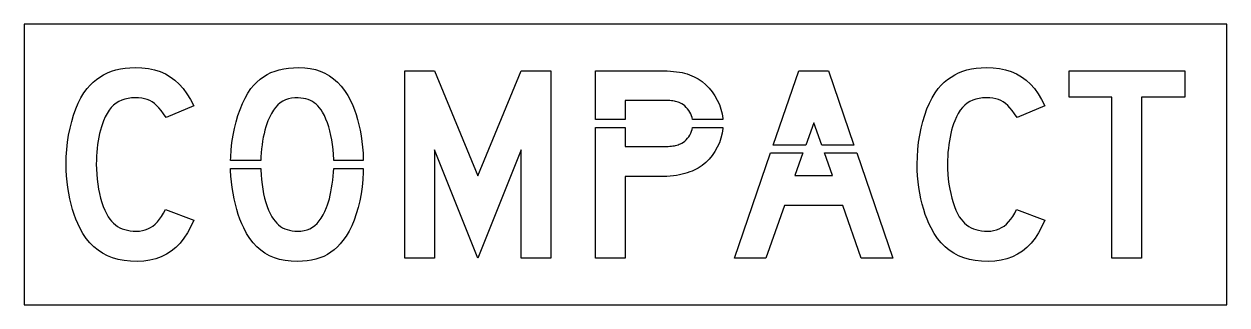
# Model space of a CAD drawing. Extents: x 0 to 77, y 0 to 18.
import ezdxf

# ---------------------------------------------------------------- set-up
doc = ezdxf.new("R2010")
doc.units = 0
doc.layers.add('CUT', color=7, linetype='Continuous')
doc.layers.add('OUTSIDE', color=1, linetype='Continuous')

msp = doc.modelspace()

# ---------------------------------------------------------------- linework, layer by layer
at = {"layer": 'CUT'}
for points in [[(9.7162, 3.6924), (9.4258, 3.4524), (9.1162, 3.2496), (8.7838, 3.084), (8.4298, 2.9556), (8.0554, 2.8632), (7.657, 2.808), (7.237, 2.79), (6.8074, 2.8032), (6.4042, 2.8464), (6.025, 2.9172), (5.6698, 3.0192), (5.3374, 3.15), (5.0266, 3.3108), (4.7362, 3.5028), (4.4674, 3.7248), (4.2166, 3.9792), (3.985, 4.266), (3.7714, 4.5852), (3.5734, 4.9368), (3.4414, 5.2092), (3.3178, 5.4996), (3.205, 5.8056), (3.1018, 6.1272), (3.0082, 6.4608), (2.9266, 6.8052), (2.8558, 7.1604), (2.797, 7.5228), (2.7502, 7.8912), (2.7166, 8.2656), (2.6962, 8.6424), (2.689, 9.0216), (2.6998, 9.4944), (2.731, 9.9648), (2.7814, 10.4292), (2.8522, 10.8852), (2.941, 11.328), (3.0478, 11.7576), (3.1714, 12.1692), (3.313, 12.5616), (3.4714, 12.9288), (3.6442, 13.2708), (3.8338, 13.5828), (4.0366, 13.8636), (4.2226, 14.076), (4.4194, 14.2704), (4.6294, 14.4468), (4.8526, 14.6052), (5.0878, 14.7456), (5.3374, 14.868), (5.599, 14.9724), (5.8738, 15.0576), (6.163, 15.1248), (6.4642, 15.1716), (6.781, 15.2004), (7.111, 15.21), (7.549, 15.1944), (7.9618, 15.1464), (8.347, 15.066), (8.7094, 14.952), (9.0478, 14.8032), (9.3634, 14.6208), (9.6586, 14.4036), (9.9334, 14.1504), (10.189, 13.86), (10.4278, 13.5336), (10.651, 13.17), (10.8574, 12.768), (9.0898, 12.0108), (8.9266, 12.2472), (8.773, 12.4548), (8.6266, 12.6348), (8.4826, 12.7872), (8.3398, 12.9156), (8.1946, 13.0212), (8.0446, 13.1052), (7.8862, 13.1712), (7.7158, 13.218), (7.5322, 13.2504), (7.3318, 13.2684), (7.111, 13.2732), (6.8758, 13.2648), (6.6538, 13.2372), (6.445, 13.1916), (6.2494, 13.1256), (6.0658, 13.0392), (5.8954, 12.9312), (5.7346, 12.8016), (5.5858, 12.6504), (5.4466, 12.474), (5.3182, 12.2748), (5.1994, 12.0504), (5.089, 11.7996), (5.0182, 11.6148), (4.9534, 11.4156), (4.8934, 11.2056), (4.8382, 10.986), (4.7902, 10.7568), (4.747, 10.5216), (4.711, 10.2792), (4.681, 10.032), (4.657, 9.7812), (4.6402, 9.528), (4.6294, 9.2748), (4.6258, 9.0216), (4.633, 8.6952), (4.6498, 8.3712), (4.6798, 8.0508), (4.7194, 7.7364), (4.771, 7.4292), (4.8322, 7.1316), (4.9018, 6.846), (4.9822, 6.5724), (5.071, 6.3156), (5.167, 6.0744), (5.2726, 5.8536), (5.3842, 5.6532), (5.4922, 5.502), (5.6062, 5.3652), (5.7262, 5.2416), (5.8534, 5.1312), (5.989, 5.0352), (6.1318, 4.9524), (6.283, 4.8828), (6.445, 4.8264), (6.6154, 4.782), (6.7978, 4.7508), (6.9898, 4.7328), (7.195, 4.7268), (7.3906, 4.7352), (7.5778, 4.7616), (7.7566, 4.8072), (7.9282, 4.8708), (8.0914, 4.9548), (8.2474, 5.058), (8.3962, 5.1816), (8.539, 5.3256), (8.6746, 5.49), (8.8054, 5.6772), (8.929, 5.8848), (9.0478, 6.1152), (10.8574, 5.442), (10.669, 5.0184), (10.4614, 4.632), (10.2334, 4.2816), (9.985, 3.9684)], [(19.7434, 10.2732), (19.6978, 10.5756), (19.6426, 10.8684), (19.5766, 11.1492), (19.5022, 11.418), (19.4182, 11.6736), (19.3246, 11.9136), (19.2226, 12.1392), (19.111, 12.3468), (19.0138, 12.498), (18.913, 12.6324), (18.8086, 12.7524), (18.697, 12.8592), (18.5806, 12.9516), (18.4582, 13.032), (18.3286, 13.0992), (18.1906, 13.1556), (18.0454, 13.2), (17.8906, 13.2348), (17.7262, 13.2588), (17.5522, 13.2732), (17.3278, 13.2732), (17.1166, 13.2528), (16.9186, 13.2096), (16.7326, 13.1448), (16.5586, 13.0572), (16.3954, 12.9468), (16.2418, 12.8148), (16.099, 12.6588), (15.9658, 12.48), (15.841, 12.2772), (15.7246, 12.0504), (15.6154, 11.7996), (15.5446, 11.6136), (15.4798, 11.4132), (15.4198, 11.1996), (15.3646, 10.9752), (15.3166, 10.7412), (15.2734, 10.5), (15.2374, 10.2528), (15.2074, 10.0008), (15.1834, 9.7452), (15.1666, 9.4896), (15.1566, 9.251), (13.2214, 9.251), (13.2262, 9.4692), (13.2574, 9.9492), (13.3078, 10.4172), (13.3762, 10.872), (13.4638, 11.3124), (13.5682, 11.7372), (13.6894, 12.144), (13.8274, 12.5316), (13.9798, 12.8988), (14.1466, 13.2444), (14.3278, 13.566), (14.521, 13.8636), (14.7058, 14.0844), (14.9014, 14.2848), (15.1078, 14.4648), (15.3274, 14.6244), (15.5602, 14.7636), (15.805, 14.8848), (16.0654, 14.9856), (16.339, 15.0672), (16.6294, 15.1308), (16.9342, 15.1752), (17.2558, 15.2016), (17.5954, 15.21), (17.9638, 15.1968), (18.3154, 15.1536), (18.6478, 15.0828), (18.9622, 14.9808), (19.261, 14.85), (19.5418, 14.6892), (19.8082, 14.4972), (20.059, 14.2752), (20.2954, 14.0208), (20.5174, 13.734), (20.725, 13.4148), (20.9218, 13.0632), (21.043, 12.7908), (21.1558, 12.5004), (21.259, 12.1944), (21.3526, 11.8728), (21.4366, 11.5392), (21.511, 11.1948), (21.5734, 10.8396), (21.6262, 10.4772), (21.667, 10.1088), (21.697, 9.7344), (21.715, 9.3576), (21.7167, 9.251), (19.8223, 9.251), (19.8214, 9.3132), (19.8058, 9.6408), (19.7794, 9.9612)], [(26.269, 3), (24.3742, 3), (24.3742, 15), (26.269, 15), (29.0482, 8.2632), (31.8274, 15), (33.721, 15), (33.721, 3), (31.8274, 3), (31.8274, 9.9468), (29.0482, 3), (26.269, 9.9468)], [(42.6154, 12.3576), (42.5482, 12.4656), (42.4726, 12.5676), (42.3898, 12.6624), (42.2986, 12.7488), (42.2026, 12.8268), (42.0994, 12.8952), (42.0178, 12.9348), (41.9398, 12.9684), (41.863, 12.9984), (41.7862, 13.0236), (41.7082, 13.0452), (41.6266, 13.0632), (41.539, 13.0776), (41.4454, 13.0884), (41.3422, 13.0956), (41.2282, 13.1016), (41.1034, 13.104), (40.963, 13.1052), (38.479, 13.1052), (38.479, 11.8826), (36.5842, 11.8826), (36.5842, 15), (40.711, 15), (40.9462, 14.9976), (41.1682, 14.9928), (41.3782, 14.982), (41.5774, 14.9676), (41.767, 14.9472), (41.947, 14.9208), (42.1198, 14.8884), (42.2854, 14.85), (42.445, 14.8044), (42.5998, 14.7516), (42.751, 14.6904), (42.8998, 14.6208), (43.1578, 14.4792), (43.4026, 14.3088), (43.633, 14.112), (43.8478, 13.8924), (44.0446, 13.6524), (44.221, 13.3944), (44.3758, 13.122), (44.5066, 12.8376), (44.611, 12.5424), (44.689, 12.2424), (44.7358, 11.9376), (44.7388, 11.8826), (42.7919, 11.8826), (42.7918, 11.8836), (42.763, 12.006), (42.7234, 12.1272), (42.6742, 12.2448)], [(51.4894, 15), (53.1262, 10.2404), (51.0649, 10.2404), (50.563, 11.6736), (50.0437, 10.2404), (47.9582, 10.2404), (49.5946, 15)], [(64.4698, 3.9684), (64.201, 3.6924), (63.9106, 3.4524), (63.601, 3.2496), (63.2686, 3.084), (62.9146, 2.9556), (62.5402, 2.8632), (62.1418, 2.808), (61.7218, 2.79), (61.2922, 2.8032), (60.889, 2.8464), (60.5098, 2.9172), (60.1546, 3.0192), (59.8222, 3.15), (59.5114, 3.3108), (59.221, 3.5028), (58.9522, 3.7248), (58.7014, 3.9792), (58.4698, 4.266), (58.2562, 4.5852), (58.0582, 4.9368), (57.9262, 5.2092), (57.8026, 5.4996), (57.6898, 5.8056), (57.5866, 6.1272), (57.493, 6.4608), (57.4114, 6.8052), (57.3406, 7.1604), (57.2818, 7.5228), (57.235, 7.8912), (57.2014, 8.2656), (57.181, 8.6424), (57.1738, 9.0216), (57.1846, 9.4944), (57.2158, 9.9648), (57.2662, 10.4292), (57.337, 10.8852), (57.4258, 11.328), (57.5326, 11.7576), (57.6562, 12.1692), (57.7978, 12.5616), (57.9562, 12.9288), (58.129, 13.2708), (58.3186, 13.5828), (58.5214, 13.8636), (58.7074, 14.076), (58.9042, 14.2704), (59.1142, 14.4468), (59.3374, 14.6052), (59.5726, 14.7456), (59.8222, 14.868), (60.0838, 14.9724), (60.3586, 15.0576), (60.6478, 15.1248), (60.949, 15.1716), (61.2658, 15.2004), (61.5958, 15.21), (62.0338, 15.1944), (62.4466, 15.1464), (62.8318, 15.066), (63.1942, 14.952), (63.5326, 14.8032), (63.8482, 14.6208), (64.1434, 14.4036), (64.4182, 14.1504), (64.6738, 13.86), (64.9126, 13.5336), (65.1358, 13.17), (65.3422, 12.768), (63.5746, 12.0108), (63.4114, 12.2472), (63.2578, 12.4548), (63.1114, 12.6348), (62.9674, 12.7872), (62.8246, 12.9156), (62.6794, 13.0212), (62.5294, 13.1052), (62.371, 13.1712), (62.2006, 13.218), (62.017, 13.2504), (61.8166, 13.2684), (61.5958, 13.2732), (61.3606, 13.2648), (61.1386, 13.2372), (60.9298, 13.1916), (60.7342, 13.1256), (60.5506, 13.0392), (60.3802, 12.9312), (60.2194, 12.8016), (60.0706, 12.6504), (59.9314, 12.474), (59.803, 12.2748), (59.6842, 12.0504), (59.5738, 11.7996), (59.503, 11.6148), (59.4382, 11.4156), (59.3782, 11.2056), (59.323, 10.986), (59.275, 10.7568), (59.2318, 10.5216), (59.1958, 10.2792), (59.1658, 10.032), (59.1418, 9.7812), (59.125, 9.528), (59.1142, 9.2748), (59.1106, 9.0216), (59.1178, 8.6952), (59.1346, 8.3712), (59.1646, 8.0508), (59.2042, 7.7364), (59.2558, 7.4292), (59.317, 7.1316), (59.3866, 6.846), (59.467, 6.5724), (59.5558, 6.3156), (59.6518, 6.0744), (59.7574, 5.8536), (59.869, 5.6532), (59.977, 5.502), (60.091, 5.3652), (60.211, 5.2416), (60.3382, 5.1312), (60.4738, 5.0352), (60.6166, 4.9524), (60.7678, 4.8828), (60.9298, 4.8264), (61.1002, 4.782), (61.2826, 4.7508), (61.4746, 4.7328), (61.6798, 4.7268), (61.8754, 4.7352), (62.0626, 4.7616), (62.2414, 4.8072), (62.413, 4.8708), (62.5762, 4.9548), (62.7322, 5.058), (62.881, 5.1816), (63.0238, 5.3256), (63.1594, 5.49), (63.2902, 5.6772), (63.4138, 5.8848), (63.5326, 6.1152), (65.3422, 5.442), (65.1538, 5.0184), (64.9462, 4.632), (64.7182, 4.2816)], [(69.637, 13.3152), (66.901, 13.3152), (66.901, 15), (74.311, 15), (74.311, 13.3152), (71.5318, 13.3152), (71.5318, 3), (69.637, 3)], [(44.0446, 9.5796), (43.8478, 9.342), (43.633, 9.1272), (43.4026, 8.9364), (43.1578, 8.7744), (42.8998, 8.6424), (42.7594, 8.5812), (42.6118, 8.5236), (42.457, 8.4696), (42.295, 8.4204), (42.1246, 8.376), (41.947, 8.3364), (41.7622, 8.3028), (41.5678, 8.274), (41.3662, 8.2512), (41.1562, 8.2344), (40.9378, 8.2248), (40.711, 8.2212), (38.479, 8.2212), (38.479, 3), (36.5842, 3), (36.5842, 11.3806), (38.479, 11.3806), (38.479, 10.158), (40.963, 10.158), (41.1034, 10.1592), (41.2282, 10.1616), (41.3422, 10.1676), (41.4454, 10.1748), (41.539, 10.1856), (41.6266, 10.2), (41.7082, 10.218), (41.7862, 10.2384), (41.863, 10.2648), (41.9398, 10.2948), (42.0178, 10.3284), (42.0994, 10.368), (42.2026, 10.428), (42.2986, 10.5), (42.3898, 10.584), (42.4726, 10.6776), (42.5482, 10.7796), (42.6154, 10.89), (42.6742, 11.0052), (42.7234, 11.1264), (42.763, 11.2512), (42.7918, 11.3772), (42.7923, 11.3806), (44.7392, 11.3806), (44.7358, 11.316), (44.689, 11.004), (44.611, 10.6968), (44.5066, 10.398), (44.3758, 10.11), (44.221, 9.8364)], [(49.8619, 9.7384), (49.3426, 8.3052), (51.7426, 8.3052), (51.2407, 9.7384), (53.2989, 9.7384), (55.6162, 3), (53.5954, 3), (52.4158, 6.3684), (48.6682, 6.3684), (47.4898, 3), (45.469, 3), (47.7857, 9.7384)], [(21.265, 5.8308), (21.1282, 5.4384), (20.9746, 5.0712), (20.8054, 4.7292), (20.6182, 4.4172), (20.4154, 4.1364), (20.2414, 3.9156), (20.0542, 3.7152), (19.855, 3.5352), (19.6438, 3.3756), (19.4206, 3.2364), (19.1842, 3.1152), (18.9358, 3.0144), (18.6754, 2.9328), (18.403, 2.8692), (18.1174, 2.8248), (17.8198, 2.7984), (17.5102, 2.79), (17.1022, 2.8032), (16.7194, 2.8464), (16.3618, 2.9172), (16.0258, 3.0192), (15.7126, 3.15), (15.421, 3.3108), (15.1498, 3.5028), (14.8966, 3.7248), (14.6626, 3.9792), (14.4454, 4.266), (14.2438, 4.5852), (14.0578, 4.9368), (13.9354, 5.2008), (13.8202, 5.4876), (13.7134, 5.7936), (13.615, 6.1152), (13.5262, 6.4524), (13.447, 6.8004), (13.3798, 7.1568), (13.3222, 7.5192), (13.2766, 7.8852), (13.243, 8.2524), (13.2226, 8.6184), (13.22, 8.749), (15.1566, 8.749), (15.1582, 8.6628), (15.1738, 8.346), (15.199, 8.0328), (15.235, 7.7232), (15.2818, 7.4208), (15.337, 7.1268), (15.4018, 6.8424), (15.4774, 6.5712), (15.5614, 6.3144), (15.655, 6.0744), (15.757, 5.8536), (15.8686, 5.6532), (15.9658, 5.502), (16.069, 5.3652), (16.1782, 5.2416), (16.2946, 5.1312), (16.417, 5.0352), (16.5478, 4.9524), (16.6858, 4.8828), (16.8322, 4.8264), (16.9882, 4.782), (17.1526, 4.7508), (17.3266, 4.7328), (17.5102, 4.7268), (17.725, 4.7364), (17.9254, 4.7652), (18.1138, 4.8156), (18.2902, 4.8852), (18.4558, 4.9764), (18.6106, 5.0892), (18.7558, 5.2236), (18.8926, 5.3808), (19.021, 5.5608), (19.141, 5.7648), (19.255, 5.9916), (19.363, 6.2424), (19.4254, 6.4104), (19.4854, 6.6), (19.5418, 6.8064), (19.5958, 7.026), (19.645, 7.2588), (19.6894, 7.5), (19.729, 7.7472), (19.7626, 7.998), (19.7902, 8.2488), (19.8094, 8.4984), (19.8226, 8.742), (19.8227, 8.749), (21.7163, 8.749), (21.7114, 8.5056), (21.6826, 8.0352), (21.6358, 7.5708), (21.5698, 7.1148), (21.4858, 6.672), (21.3838, 6.2424)]]:
    msp.add_lwpolyline(points, close=True, dxfattribs=at)
at = {"layer": 'OUTSIDE'}
msp.add_lwpolyline([(0, 0), (77, 0), (77, 18), (0, 18)], close=True, dxfattribs=at)

doc.saveas('drawing.dxf')
